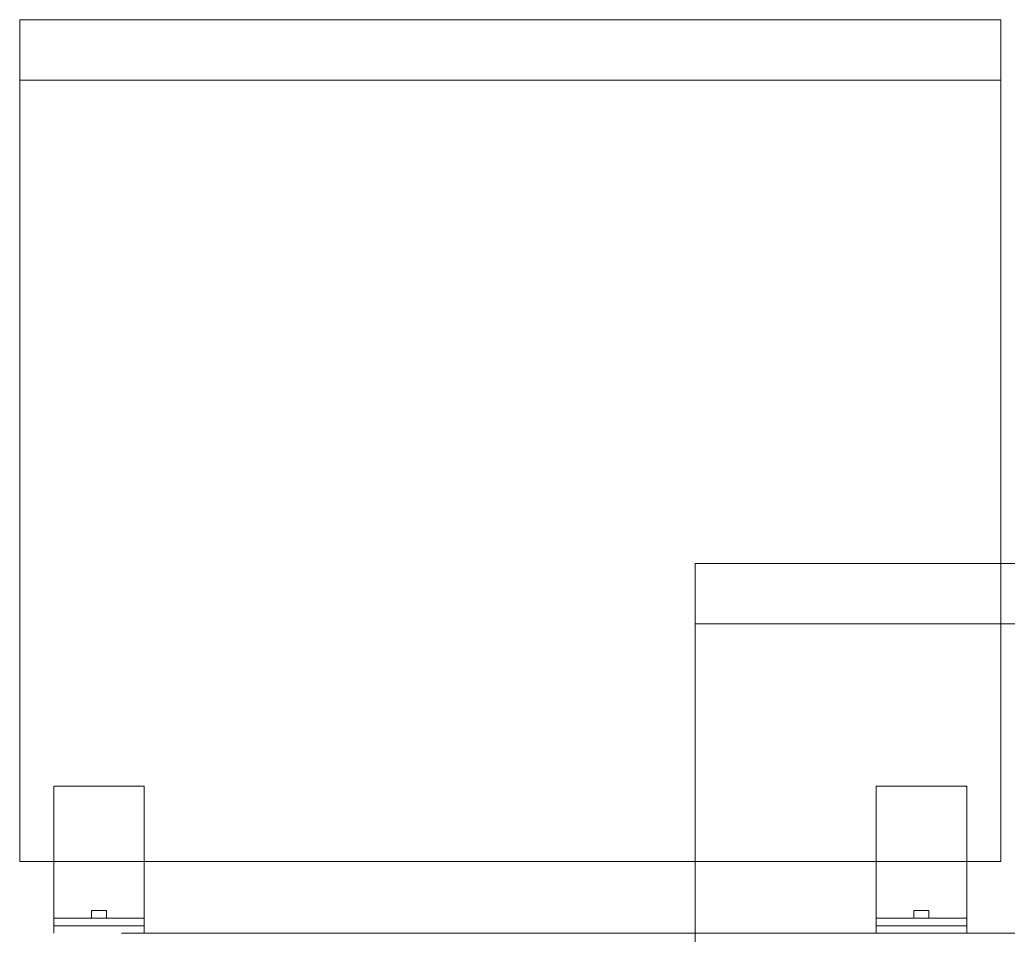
# Model space of a CAD drawing. Header units: millimetres. Extents: x 182 to 575, y -105 to 95.
# Drawn here: x 277.804 to 279.052, y 83.547 to 84.701 of the extents above; entities that cross this region are included whole.
import ezdxf

# ---------------------------------------------------------------- set-up
doc = ezdxf.new("R2010")
doc.units = ezdxf.units.MM
doc.header["$MEASUREMENT"] = 0
doc.layers.add('PDF_Geometry', color=7, linetype='Continuous')

msp = doc.modelspace()

# ---------------------------------------------------------------- linework, layer by layer
at = {"layer": 'PDF_Geometry', "lineweight": 20}
msp.add_lwpolyline([(277.804, 84.7015), (277.804, 84.6253), (279.0421, 84.6253), (279.0421, 84.7015)], close=True, dxfattribs=at)
msp.add_lwpolyline([(279.0421, 84.7015), (279.0421, 84.6253)], dxfattribs=at)
at = {"layer": 'PDF_Geometry', "lineweight": 13}
for points in [[(277.804, 84.6253), (279.0421, 84.6253), (279.0421, 83.6396), (277.804, 83.6396)], [(277.8945, 83.5777), (277.9135, 83.5777), (277.9135, 83.5681), (277.8945, 83.5681)], [(278.9516, 83.5777), (278.9326, 83.5777), (278.9326, 83.5681), (278.9516, 83.5681)]]:
    msp.add_lwpolyline(points, close=True, dxfattribs=at)
for points in [[(278.9373, 84.3443), (278.9373, 84.3443)], [(277.9612, 83.5491), (277.9612, 83.7348), (277.8469, 83.7348), (277.8469, 83.5491)], [(278.885, 83.5491), (278.885, 83.7348), (278.9992, 83.7348), (278.9992, 83.5491)], [(277.9612, 83.5681), (277.8469, 83.5681)], [(278.885, 83.5681), (278.9992, 83.5681)], [(277.9612, 83.5586), (277.8469, 83.5586)], [(278.885, 83.5586), (278.9992, 83.5586)], [(280.2707, 83.5491), (277.9802, 83.5491), (277.9326, 83.5491)]]:
    msp.add_lwpolyline(points, dxfattribs=at)
at = {"layer": 'PDF_Geometry', "lineweight": 0}
for points in [[(280.004, 84.0158), (280.004, 83.9396), (278.6564, 83.9396), (278.6564, 84.0158)], [(278.6564, 83.9396), (280.004, 83.9396), (280.004, 82.9586), (278.6564, 82.9586)]]:
    msp.add_lwpolyline(points, close=True, dxfattribs=at)
msp.add_lwpolyline([(278.6564, 84.0158), (278.6564, 83.9396)], dxfattribs=at)

doc.saveas('drawing.dxf')
